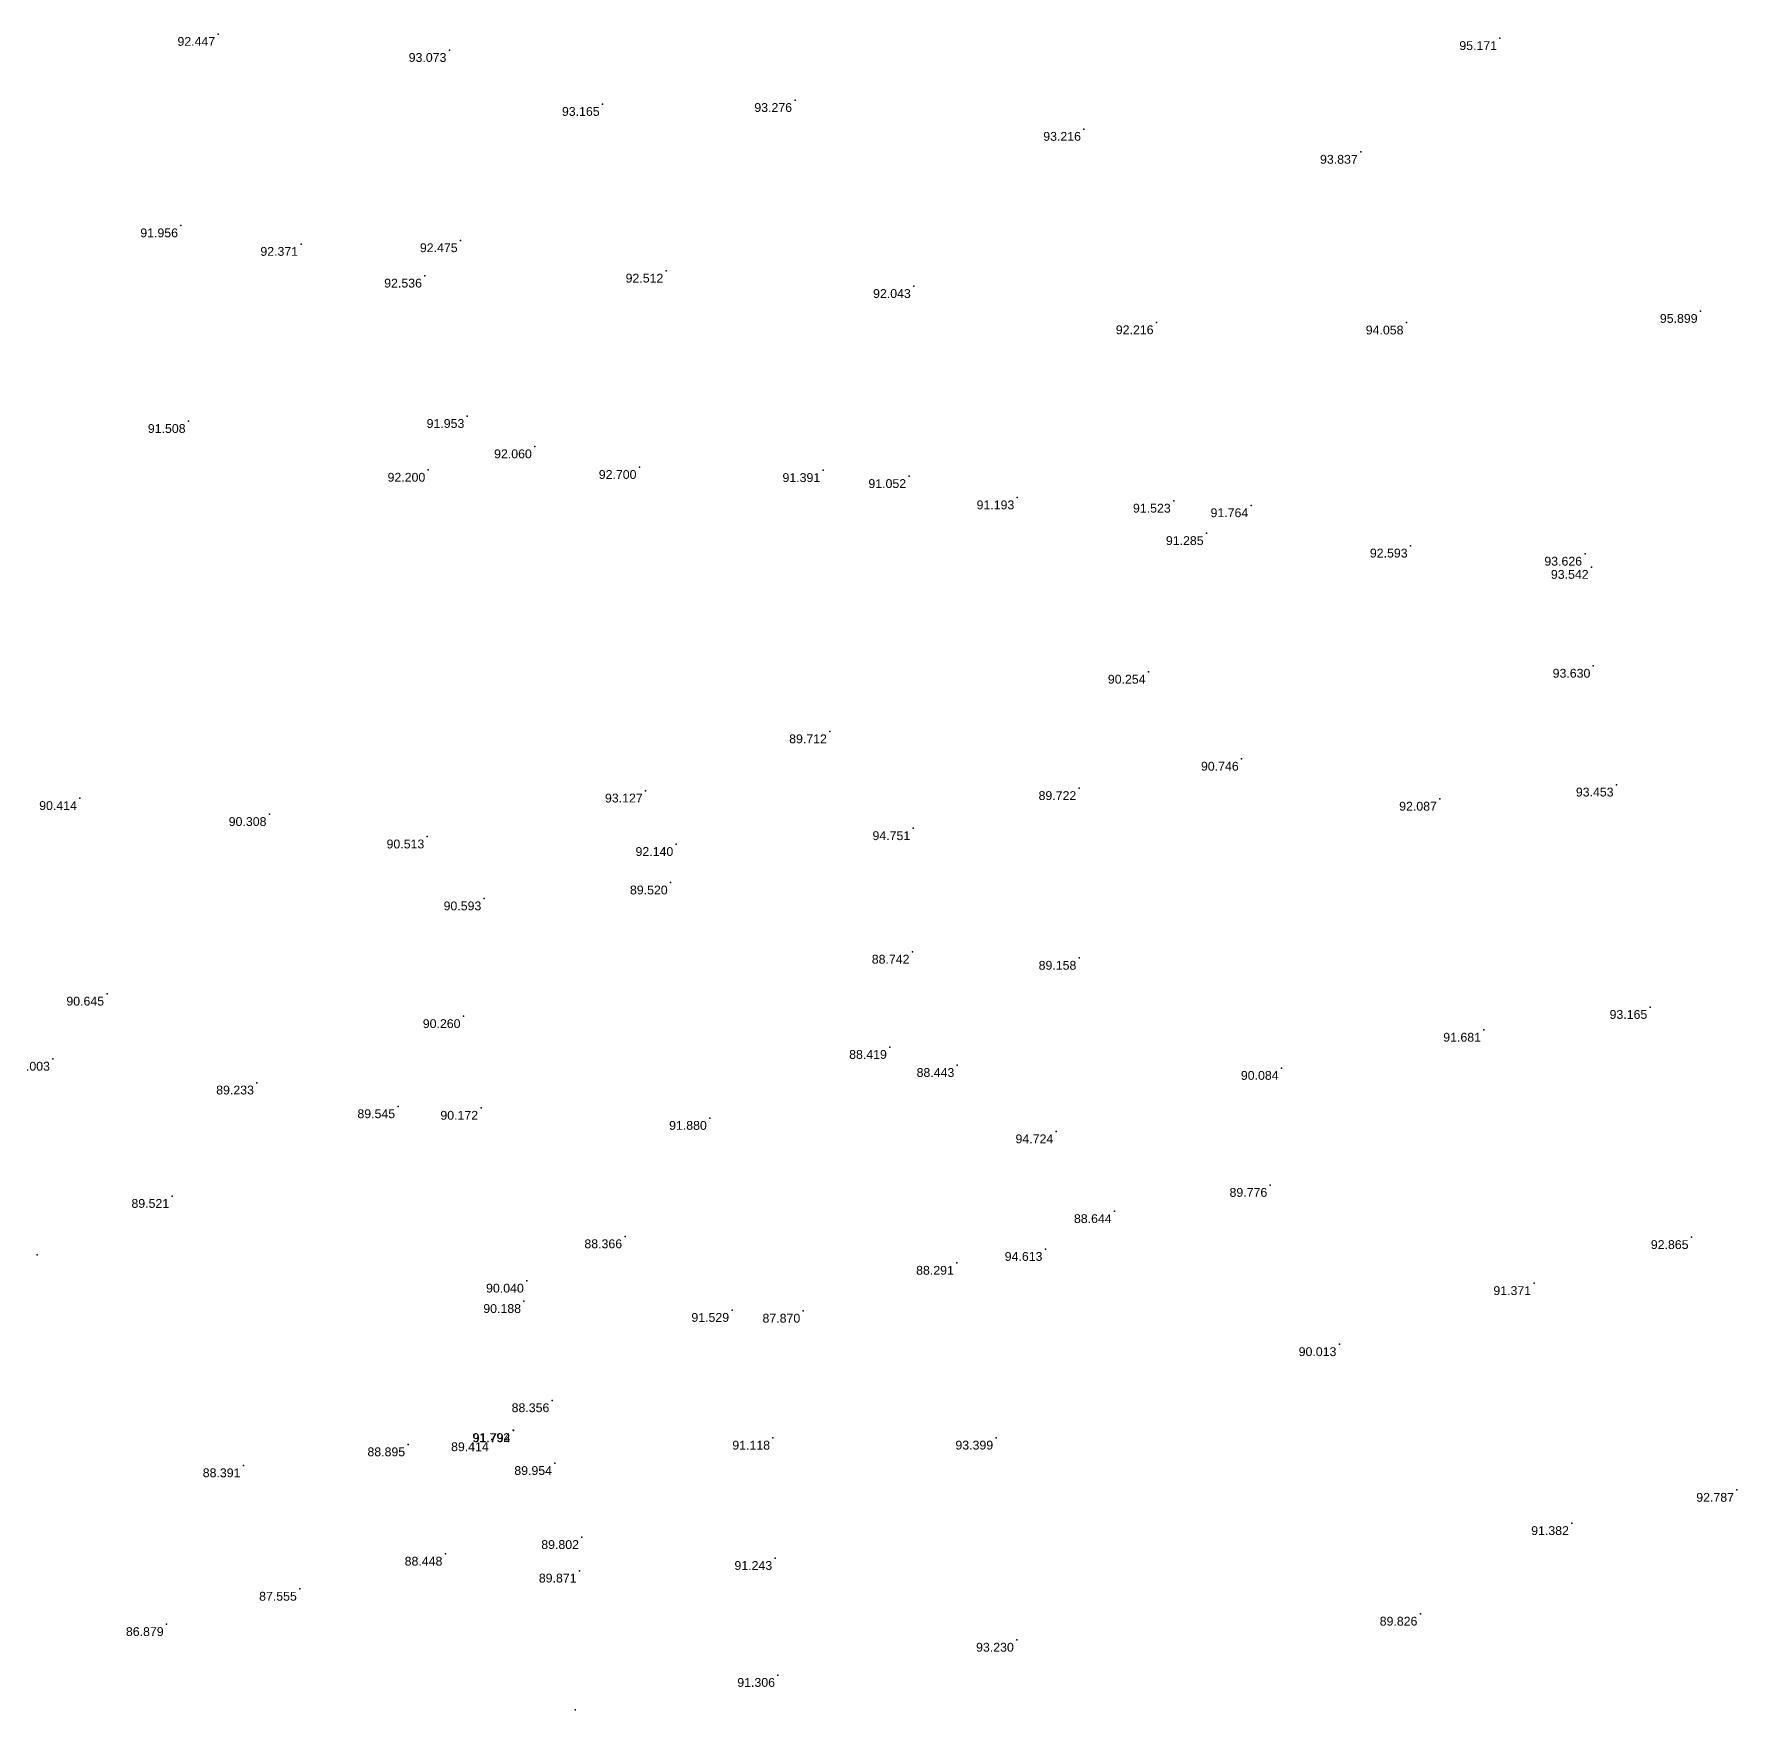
# Model space of a CAD drawing. Header units: millimetres. Extents: x 706139 to 707011, y 753722 to 954403.
# Drawn here: x 706450.9 to 706508.8, y 953899.5 to 953956.4 of the extents above; entities that cross this region are included whole.
import ezdxf
from ezdxf.enums import TextEntityAlignment as Align

# ---------------------------------------------------------------- set-up
doc = ezdxf.new("R2010")
doc.units = ezdxf.units.MM
doc.linetypes.add('SOLID_LINE', pattern=[0])
doc.layers.add('Height', color=7, linetype='Continuous')
doc.styles.get("Standard").update_dxf_attribs({"font": 'arial.ttf'})

msp = doc.modelspace()

# ---------------------------------------------------------------- linework, layer by layer
at = {"color": 0, "linetype": 'SOLID_LINE'}
for p in [(706457.1763, 953956.422, 92.447), (706457.1763, 953956.422, 92.447), (706457.1763, 953956.422, 92.447), (706500.7289, 953956.2794, 95.1708), (706500.7289, 953956.2794, 95.1708), (706500.7289, 953956.2794, 95.1708), (706465.033, 953955.8762, 93.0726), (706465.033, 953955.8762, 93.0726), (706465.033, 953955.8762, 93.0726), (706470.2387, 953954.0421, 93.1649), (706470.2387, 953954.0421, 93.1649), (706470.2387, 953954.0421, 93.1649), (706476.7769, 953954.1753, 93.2759), (706476.7769, 953954.1753, 93.2759), (706476.7769, 953954.1753, 93.2759), (706486.5922, 953953.1952, 93.2163), (706486.5922, 953953.1952, 93.2163), (706486.5922, 953953.1952, 93.2163), (706495.9956, 953952.4145, 93.8371), (706495.9956, 953952.4145, 93.8371), (706495.9956, 953952.4145, 93.8371), (706455.9137, 953949.9154, 91.9563), (706455.9137, 953949.9154, 91.9563), (706455.9137, 953949.9154, 91.9563), (706459.9929, 953949.2854, 92.3705), (706459.9929, 953949.2854, 92.3705), (706459.9929, 953949.2854, 92.3705), (706465.413, 953949.4099, 92.4748), (706465.413, 953949.4099, 92.4748), (706465.413, 953949.4099, 92.4748), (706464.2008, 953948.2077, 92.536), (706464.2008, 953948.2077, 92.536), (706464.2008, 953948.2077, 92.536), (706472.4023, 953948.3773, 92.5118), (706472.4023, 953948.3773, 92.5118), (706472.4023, 953948.3773, 92.5118), (706480.8105, 953947.8534, 92.0426), (706480.8105, 953947.8534, 92.0426), (706480.8105, 953947.8534, 92.0426), (706507.542, 953947.007, 95.899), (706507.542, 953947.007, 95.899), (706489.0579, 953946.6219, 92.2164), (706489.0579, 953946.6219, 92.2164), (706489.0579, 953946.6219, 92.2164), (706497.55, 953946.614, 94.058), (706497.55, 953946.614, 94.058), (706465.6413, 953943.4375, 91.9527), (706465.6413, 953943.4375, 91.9527), (706465.6413, 953943.4375, 91.9527), (706456.1701, 953943.2661, 91.5081), (706456.1701, 953943.2661, 91.5081), (706456.1701, 953943.2661, 91.5081), (706467.9343, 953942.406, 92.0601), (706467.9343, 953942.406, 92.0601), (706467.9343, 953942.406, 92.0601), (706464.3152, 953941.609, 92.1998), (706464.3152, 953941.609, 92.1998), (706464.3152, 953941.609, 92.1998), (706471.4909, 953941.7035, 92.7003), (706471.4909, 953941.7035, 92.7003), (706471.4909, 953941.7035, 92.7003), (706477.7321, 953941.5975, 91.3912), (706477.7321, 953941.5975, 91.3912), (706477.7321, 953941.5975, 91.3912), (706480.6517, 953941.3946, 91.0519), (706480.6517, 953941.3946, 91.0519), (706480.6517, 953941.3946, 91.0519), (706484.3269, 953940.6708, 91.193), (706484.3269, 953940.6708, 91.193), (706484.3269, 953940.6708, 91.193), (706489.6416, 953940.5597, 91.523), (706489.6416, 953940.5597, 91.523), (706489.6416, 953940.5597, 91.523), (706492.2766, 953940.4039, 91.7636), (706492.2766, 953940.4039, 91.7636), (706492.2766, 953940.4039, 91.7636), (706490.7587, 953939.4565, 91.2852), (706490.7587, 953939.4565, 91.2852), (706490.7587, 953939.4565, 91.2852), (706497.6897, 953939.0327, 92.5932), (706497.6897, 953939.0327, 92.5932), (706497.6897, 953939.0327, 92.5932), (706503.6176, 953938.7567, 93.6265), (706503.6176, 953938.7567, 93.6265), (706503.6176, 953938.7567, 93.6265), (706503.8398, 953938.3083, 93.5416), (706503.8398, 953938.3083, 93.5416), (706503.8398, 953938.3083, 93.5416), (706488.787, 953934.7464, 90.254), (706488.787, 953934.7464, 90.254), (706488.787, 953934.7464, 90.254), (706503.8993, 953934.9487, 93.6303), (706503.8993, 953934.9487, 93.6303), (706503.8993, 953934.9487, 93.6303), (706477.9602, 953932.7208, 89.7123), (706477.9602, 953932.7208, 89.7123), (706477.9602, 953932.7208, 89.7123), (706491.9511, 953931.7892, 90.7462), (706491.9511, 953931.7892, 90.7462), (706491.9511, 953931.7892, 90.7462), (706471.7019, 953930.7085, 93.1272), (706471.7019, 953930.7085, 93.1272), (706471.7019, 953930.7085, 93.1272), (706486.4331, 953930.7908, 89.7223), (706486.4331, 953930.7908, 89.7223), (706486.4331, 953930.7908, 89.7223), (706504.6877, 953930.9115, 93.4527), (706504.6877, 953930.9115, 93.4527), (706504.6877, 953930.9115, 93.4527), (706452.4781, 953930.4513, 90.4144), (706498.6844, 953930.4307, 92.0871), (706498.6844, 953930.4307, 92.0871), (706498.6844, 953930.4307, 92.0871), (706458.9182, 953929.9095, 90.3076), (706480.7904, 953929.43, 94.7508), (706480.7904, 953929.43, 94.7508), (706480.7904, 953929.43, 94.7508), (706464.2809, 953929.1469, 90.5132), (706472.7395, 953928.8909, 92.1396), (706472.5501, 953927.5838, 89.5196), (706472.5501, 953927.5838, 89.5196), (706472.5501, 953927.5838, 89.5196), (706466.2182, 953927.0429, 90.5926), (706466.2182, 953927.0429, 90.5926), (706466.2182, 953927.0429, 90.5926), (706480.7656, 953925.2311, 88.7424), (706480.7656, 953925.2311, 88.7424), (706480.7656, 953925.2311, 88.7424), (706486.4352, 953925.0239, 89.1584), (706486.4352, 953925.0239, 89.1584), (706486.4352, 953925.0239, 89.1584), (706453.402, 953923.806, 90.645), (706453.402, 953923.806, 90.645), (706505.8333, 953923.3548, 93.1654), (706505.8333, 953923.3548, 93.1654), (706505.8333, 953923.3548, 93.1654), (706465.5116, 953923.0417, 90.2605), (706500.1828, 953922.5798, 91.6807), (706500.1828, 953922.5798, 91.6807), (706500.1828, 953922.5798, 91.6807), (706479.998, 953921.9942, 88.4193), (706479.998, 953921.9942, 88.4193), (706479.998, 953921.9942, 88.4193), (706451.5613, 953921.5947, 89.0034), (706482.2894, 953921.3815, 88.4427), (706482.2894, 953921.3815, 88.4427), (706482.2894, 953921.3815, 88.4427), (706458.4926, 953920.7857, 89.2326), (706493.306, 953921.2829, 90.0838), (706493.306, 953921.2829, 90.0838), (706493.306, 953921.2829, 90.0838), (706463.2904, 953919.9794, 89.5447), (706466.1092, 953919.9263, 90.1725), (706473.8802, 953919.5836, 91.8804), (706485.6509, 953919.1273, 94.7237), (706492.9215, 953917.3067, 89.7761), (706492.9215, 953917.3067, 89.7761), (706492.9215, 953917.3067, 89.7761), (706455.613, 953916.932, 89.521), (706455.613, 953916.932, 89.521), (706487.6355, 953916.4148, 88.6445), (706487.6355, 953916.4148, 88.6445), (706487.6355, 953916.4148, 88.6445), (706471.0024, 953915.56, 88.3658), (706471.0024, 953915.56, 88.3658), (706471.0024, 953915.56, 88.3658), (706485.2838, 953915.1308, 94.6133), (706507.2348, 953915.5331, 92.8651), (706507.2348, 953915.5331, 92.8651), (706507.2348, 953915.5331, 92.8651), (706451.03, 953914.933, 89.504), (706451.03, 953914.933, 89.504), (706482.2733, 953914.6585, 88.2914), (706482.2733, 953914.6585, 88.2914), (706482.2733, 953914.6585, 88.2914), (706467.6619, 953914.0533, 90.0398), (706501.8854, 953913.969, 91.3707), (706501.8854, 953913.969, 91.3707), (706501.8854, 953913.969, 91.3707), (706467.5673, 953913.3597, 90.1883), (706467.5673, 953913.3597, 90.1883), (706467.5673, 953913.3597, 90.1883), (706474.6377, 953913.0582, 91.5294), (706477.0543, 953913.0319, 87.8703), (706477.0543, 953913.0319, 87.8703), (706477.0543, 953913.0319, 87.8703), (706495.2705, 953911.8946, 90.0132), (706495.2705, 953911.8946, 90.0132), (706495.2705, 953911.8946, 90.0132), (706468.5304, 953909.9889, 88.3558), (706468.5304, 953909.9889, 88.3558), (706468.5304, 953909.9889, 88.3558), (706466.472, 953908.6629, 89.4137), (706467.1957, 953908.9742, 91.7924), (706467.1957, 953908.9742, 91.7924), (706467.1957, 953908.9742, 91.7924), (706467.2107, 953908.9675, 91.7938), (706467.2107, 953908.9675, 91.7938), (706467.2107, 953908.9675, 91.7938), (706476.0281, 953908.7164, 91.1184), (706483.6084, 953908.7184, 93.3992), (706463.6308, 953908.49, 88.895), (706458.0351, 953907.7775, 88.3909), (706468.6209, 953907.8544, 89.9545), (706508.7793, 953906.9434, 92.7873), (706508.7793, 953906.9434, 92.7873), (706508.7793, 953906.9434, 92.7873), (706503.1703, 953905.813, 91.3823), (706503.1703, 953905.813, 91.3823), (706503.1703, 953905.813, 91.3823), (706469.5369, 953905.3391, 89.8019), (706464.8961, 953904.7744, 88.4478), (706476.1012, 953904.6286, 91.2435), (706469.4542, 953904.1994, 89.8715), (706459.9508, 953903.5816, 87.5549), (706455.4254, 953902.3808, 86.8794), (706498.0237, 953902.7345, 89.8263), (706498.0237, 953902.7345, 89.8263), (706498.0237, 953902.7345, 89.8263), (706484.31, 953901.849, 93.2302), (706476.197, 953900.6534, 91.3057), (706469.3089, 953899.4686, 89.8929)]:
    msp.add_point(p, dxfattribs=at)

# ---------------------------------------------------------------- texts
at = {"layer": 'Height', "color": 4, "linetype": 'SOLID_LINE'}
for s, p in [('92.447', (706457.0763, 953956.322, 92.447)), ('92.447', (706457.0763, 953956.322, 92.447)), ('92.447', (706457.0763, 953956.322, 92.447)), ('95.171', (706500.6289, 953956.1794, 95.1708)), ('95.171', (706500.6289, 953956.1794, 95.1708)), ('95.171', (706500.6289, 953956.1794, 95.1708)), ('93.073', (706464.933, 953955.7762, 93.0726)), ('93.073', (706464.933, 953955.7762, 93.0726)), ('93.073', (706464.933, 953955.7762, 93.0726)), ('93.165', (706470.1387, 953953.9421, 93.1649)), ('93.165', (706470.1387, 953953.9421, 93.1649)), ('93.165', (706470.1387, 953953.9421, 93.1649)), ('93.276', (706476.6769, 953954.0753, 93.2759)), ('93.276', (706476.6769, 953954.0753, 93.2759)), ('93.276', (706476.6769, 953954.0753, 93.2759)), ('93.216', (706486.4922, 953953.0952, 93.2163)), ('93.216', (706486.4922, 953953.0952, 93.2163)), ('93.216', (706486.4922, 953953.0952, 93.2163)), ('93.837', (706495.8956, 953952.3145, 93.8371)), ('93.837', (706495.8956, 953952.3145, 93.8371)), ('93.837', (706495.8956, 953952.3145, 93.8371)), ('91.956', (706455.8137, 953949.8154, 91.9563)), ('91.956', (706455.8137, 953949.8154, 91.9563)), ('91.956', (706455.8137, 953949.8154, 91.9563)), ('92.371', (706459.8929, 953949.1854, 92.3705)), ('92.371', (706459.8929, 953949.1854, 92.3705)), ('92.371', (706459.8929, 953949.1854, 92.3705)), ('92.475', (706465.313, 953949.3099, 92.4748)), ('92.475', (706465.313, 953949.3099, 92.4748)), ('92.475', (706465.313, 953949.3099, 92.4748)), ('92.536', (706464.1008, 953948.1077, 92.536)), ('92.536', (706464.1008, 953948.1077, 92.536)), ('92.536', (706464.1008, 953948.1077, 92.536)), ('92.512', (706472.3023, 953948.2773, 92.5118)), ('92.512', (706472.3023, 953948.2773, 92.5118)), ('92.512', (706472.3023, 953948.2773, 92.5118)), ('92.043', (706480.7105, 953947.7534, 92.0426)), ('92.043', (706480.7105, 953947.7534, 92.0426)), ('92.043', (706480.7105, 953947.7534, 92.0426)), ('95.899', (706507.442, 953946.907, 95.899)), ('95.899', (706507.442, 953946.907, 95.899)), ('92.216', (706488.9579, 953946.5219, 92.2164)), ('92.216', (706488.9579, 953946.5219, 92.2164)), ('92.216', (706488.9579, 953946.5219, 92.2164)), ('94.058', (706497.45, 953946.514, 94.058)), ('94.058', (706497.45, 953946.514, 94.058)), ('91.953', (706465.5413, 953943.3375, 91.9527)), ('91.953', (706465.5413, 953943.3375, 91.9527)), ('91.953', (706465.5413, 953943.3375, 91.9527)), ('91.508', (706456.0701, 953943.1661, 91.5081)), ('91.508', (706456.0701, 953943.1661, 91.5081)), ('91.508', (706456.0701, 953943.1661, 91.5081)), ('92.060', (706467.8343, 953942.306, 92.0601)), ('92.060', (706467.8343, 953942.306, 92.0601)), ('92.060', (706467.8343, 953942.306, 92.0601)), ('92.700', (706471.3909, 953941.6035, 92.7003)), ('92.700', (706471.3909, 953941.6035, 92.7003)), ('92.700', (706471.3909, 953941.6035, 92.7003)), ('92.200', (706464.2152, 953941.509, 92.1998)), ('92.200', (706464.2152, 953941.509, 92.1998)), ('92.200', (706464.2152, 953941.509, 92.1998)), ('91.391', (706477.6321, 953941.4975, 91.3912)), ('91.391', (706477.6321, 953941.4975, 91.3912)), ('91.391', (706477.6321, 953941.4975, 91.3912)), ('91.052', (706480.5517, 953941.2946, 91.0519)), ('91.052', (706480.5517, 953941.2946, 91.0519)), ('91.052', (706480.5517, 953941.2946, 91.0519)), ('91.193', (706484.2269, 953940.5708, 91.193)), ('91.193', (706484.2269, 953940.5708, 91.193)), ('91.193', (706484.2269, 953940.5708, 91.193)), ('91.523', (706489.5416, 953940.4597, 91.523)), ('91.523', (706489.5416, 953940.4597, 91.523)), ('91.523', (706489.5416, 953940.4597, 91.523)), ('91.764', (706492.1766, 953940.3039, 91.7636)), ('91.764', (706492.1766, 953940.3039, 91.7636)), ('91.764', (706492.1766, 953940.3039, 91.7636)), ('91.285', (706490.6587, 953939.3565, 91.2852)), ('91.285', (706490.6587, 953939.3565, 91.2852)), ('91.285', (706490.6587, 953939.3565, 91.2852)), ('92.593', (706497.5897, 953938.9327, 92.5932)), ('92.593', (706497.5897, 953938.9327, 92.5932)), ('92.593', (706497.5897, 953938.9327, 92.5932)), ('93.626', (706503.5176, 953938.6567, 93.6265)), ('93.626', (706503.5176, 953938.6567, 93.6265)), ('93.626', (706503.5176, 953938.6567, 93.6265)), ('93.542', (706503.7398, 953938.2083, 93.5416)), ('93.542', (706503.7398, 953938.2083, 93.5416)), ('93.542', (706503.7398, 953938.2083, 93.5416)), ('90.254', (706488.687, 953934.6464, 90.254)), ('90.254', (706488.687, 953934.6464, 90.254)), ('90.254', (706488.687, 953934.6464, 90.254)), ('93.630', (706503.7993, 953934.8487, 93.6303)), ('93.630', (706503.7993, 953934.8487, 93.6303)), ('93.630', (706503.7993, 953934.8487, 93.6303)), ('89.712', (706477.8602, 953932.6208, 89.7123)), ('89.712', (706477.8602, 953932.6208, 89.7123)), ('89.712', (706477.8602, 953932.6208, 89.7123)), ('90.746', (706491.8511, 953931.6892, 90.7462)), ('90.746', (706491.8511, 953931.6892, 90.7462)), ('90.746', (706491.8511, 953931.6892, 90.7462)), ('93.127', (706471.6019, 953930.6085, 93.1272)), ('93.127', (706471.6019, 953930.6085, 93.1272)), ('93.127', (706471.6019, 953930.6085, 93.1272)), ('89.722', (706486.3331, 953930.6908, 89.7223)), ('89.722', (706486.3331, 953930.6908, 89.7223)), ('89.722', (706486.3331, 953930.6908, 89.7223)), ('93.453', (706504.5877, 953930.8115, 93.4527)), ('93.453', (706504.5877, 953930.8115, 93.4527)), ('93.453', (706504.5877, 953930.8115, 93.4527)), ('90.414', (706452.3781, 953930.3513, 90.4144)), ('92.087', (706498.5844, 953930.3307, 92.0871)), ('92.087', (706498.5844, 953930.3307, 92.0871)), ('92.087', (706498.5844, 953930.3307, 92.0871)), ('90.308', (706458.8182, 953929.8095, 90.3076)), ('90.513', (706464.1809, 953929.0469, 90.5132)), ('94.751', (706480.6904, 953929.33, 94.7508)), ('94.751', (706480.6904, 953929.33, 94.7508)), ('94.751', (706480.6904, 953929.33, 94.7508)), ('92.140', (706472.6395, 953928.7909, 92.1396)), ('89.520', (706472.4501, 953927.4838, 89.5196)), ('89.520', (706472.4501, 953927.4838, 89.5196)), ('89.520', (706472.4501, 953927.4838, 89.5196)), ('90.593', (706466.1182, 953926.9429, 90.5926)), ('90.593', (706466.1182, 953926.9429, 90.5926)), ('90.593', (706466.1182, 953926.9429, 90.5926)), ('88.742', (706480.6656, 953925.1311, 88.7424)), ('88.742', (706480.6656, 953925.1311, 88.7424)), ('88.742', (706480.6656, 953925.1311, 88.7424)), ('89.158', (706486.3352, 953924.9239, 89.1584)), ('89.158', (706486.3352, 953924.9239, 89.1584)), ('89.158', (706486.3352, 953924.9239, 89.1584)), ('90.645', (706453.302, 953923.706, 90.645)), ('90.645', (706453.302, 953923.706, 90.645)), ('93.165', (706505.7333, 953923.2548, 93.1654)), ('93.165', (706505.7333, 953923.2548, 93.1654)), ('93.165', (706505.7333, 953923.2548, 93.1654)), ('90.260', (706465.4116, 953922.9417, 90.2605)), ('91.681', (706500.0828, 953922.4798, 91.6807)), ('91.681', (706500.0828, 953922.4798, 91.6807)), ('91.681', (706500.0828, 953922.4798, 91.6807)), ('88.419', (706479.898, 953921.8942, 88.4193)), ('88.419', (706479.898, 953921.8942, 88.4193)), ('88.419', (706479.898, 953921.8942, 88.4193)), ('89.003', (706451.4613, 953921.4947, 89.0034)), ('88.443', (706482.1894, 953921.2815, 88.4427)), ('88.443', (706482.1894, 953921.2815, 88.4427)), ('88.443', (706482.1894, 953921.2815, 88.4427)), ('90.084', (706493.206, 953921.1829, 90.0838)), ('90.084', (706493.206, 953921.1829, 90.0838)), ('90.084', (706493.206, 953921.1829, 90.0838)), ('89.233', (706458.3926, 953920.6857, 89.2326)), ('89.545', (706463.1904, 953919.8794, 89.5447)), ('90.172', (706466.0092, 953919.8263, 90.1725)), ('91.880', (706473.7802, 953919.4836, 91.8804)), ('94.724', (706485.5509, 953919.0273, 94.7237)), ('89.521', (706455.513, 953916.832, 89.521)), ('89.521', (706455.513, 953916.832, 89.521)), ('89.776', (706492.8215, 953917.2067, 89.7761)), ('89.776', (706492.8215, 953917.2067, 89.7761)), ('89.776', (706492.8215, 953917.2067, 89.7761)), ('88.644', (706487.5355, 953916.3148, 88.6445)), ('88.644', (706487.5355, 953916.3148, 88.6445)), ('88.644', (706487.5355, 953916.3148, 88.6445)), ('88.366', (706470.9024, 953915.46, 88.3658)), ('88.366', (706470.9024, 953915.46, 88.3658)), ('88.366', (706470.9024, 953915.46, 88.3658)), ('94.613', (706485.1838, 953915.0308, 94.6133)), ('92.865', (706507.1348, 953915.4331, 92.8651)), ('92.865', (706507.1348, 953915.4331, 92.8651)), ('92.865', (706507.1348, 953915.4331, 92.8651)), ('88.291', (706482.1733, 953914.5585, 88.2914)), ('88.291', (706482.1733, 953914.5585, 88.2914)), ('88.291', (706482.1733, 953914.5585, 88.2914)), ('90.040', (706467.5619, 953913.9533, 90.0398)), ('91.371', (706501.7854, 953913.869, 91.3707)), ('91.371', (706501.7854, 953913.869, 91.3707)), ('91.371', (706501.7854, 953913.869, 91.3707)), ('90.188', (706467.4673, 953913.2597, 90.1883)), ('90.188', (706467.4673, 953913.2597, 90.1883)), ('90.188', (706467.4673, 953913.2597, 90.1883)), ('91.529', (706474.5377, 953912.9582, 91.5294)), ('87.870', (706476.9543, 953912.9319, 87.8703)), ('87.870', (706476.9543, 953912.9319, 87.8703)), ('87.870', (706476.9543, 953912.9319, 87.8703)), ('90.013', (706495.1705, 953911.7946, 90.0132)), ('90.013', (706495.1705, 953911.7946, 90.0132)), ('90.013', (706495.1705, 953911.7946, 90.0132)), ('88.356', (706468.4304, 953909.8889, 88.3558)), ('88.356', (706468.4304, 953909.8889, 88.3558)), ('88.356', (706468.4304, 953909.8889, 88.3558)), ('91.792', (706467.0957, 953908.8742, 91.7924)), ('91.792', (706467.0957, 953908.8742, 91.7924)), ('91.792', (706467.0957, 953908.8742, 91.7924)), ('91.794', (706467.1107, 953908.8675, 91.7938)), ('91.794', (706467.1107, 953908.8675, 91.7938)), ('91.794', (706467.1107, 953908.8675, 91.7938)), ('91.118', (706475.9281, 953908.6164, 91.1184)), ('93.399', (706483.5084, 953908.6184, 93.3992)), ('88.895', (706463.5308, 953908.39, 88.895)), ('89.414', (706466.372, 953908.5629, 89.4137)), ('88.391', (706457.9351, 953907.6775, 88.3909)), ('89.954', (706468.5209, 953907.7544, 89.9545)), ('92.787', (706508.6793, 953906.8434, 92.7873)), ('92.787', (706508.6793, 953906.8434, 92.7873)), ('92.787', (706508.6793, 953906.8434, 92.7873)), ('91.382', (706503.0703, 953905.713, 91.3823)), ('91.382', (706503.0703, 953905.713, 91.3823)), ('91.382', (706503.0703, 953905.713, 91.3823)), ('89.802', (706469.4369, 953905.2391, 89.8019)), ('88.448', (706464.7961, 953904.6744, 88.4478)), ('89.871', (706469.3542, 953904.0994, 89.8715)), ('91.243', (706476.0012, 953904.5286, 91.2435)), ('87.555', (706459.8508, 953903.4816, 87.5549)), ('86.879', (706455.3254, 953902.2808, 86.8794)), ('89.826', (706497.9237, 953902.6345, 89.8263)), ('89.826', (706497.9237, 953902.6345, 89.8263)), ('89.826', (706497.9237, 953902.6345, 89.8263)), ('93.230', (706484.21, 953901.749, 93.2302)), ('91.306', (706476.097, 953900.5534, 91.3057))]:
    msp.add_text(s, height=0.3, dxfattribs=at).set_placement(p, align=Align.TOP_RIGHT)

doc.saveas('drawing.dxf')
